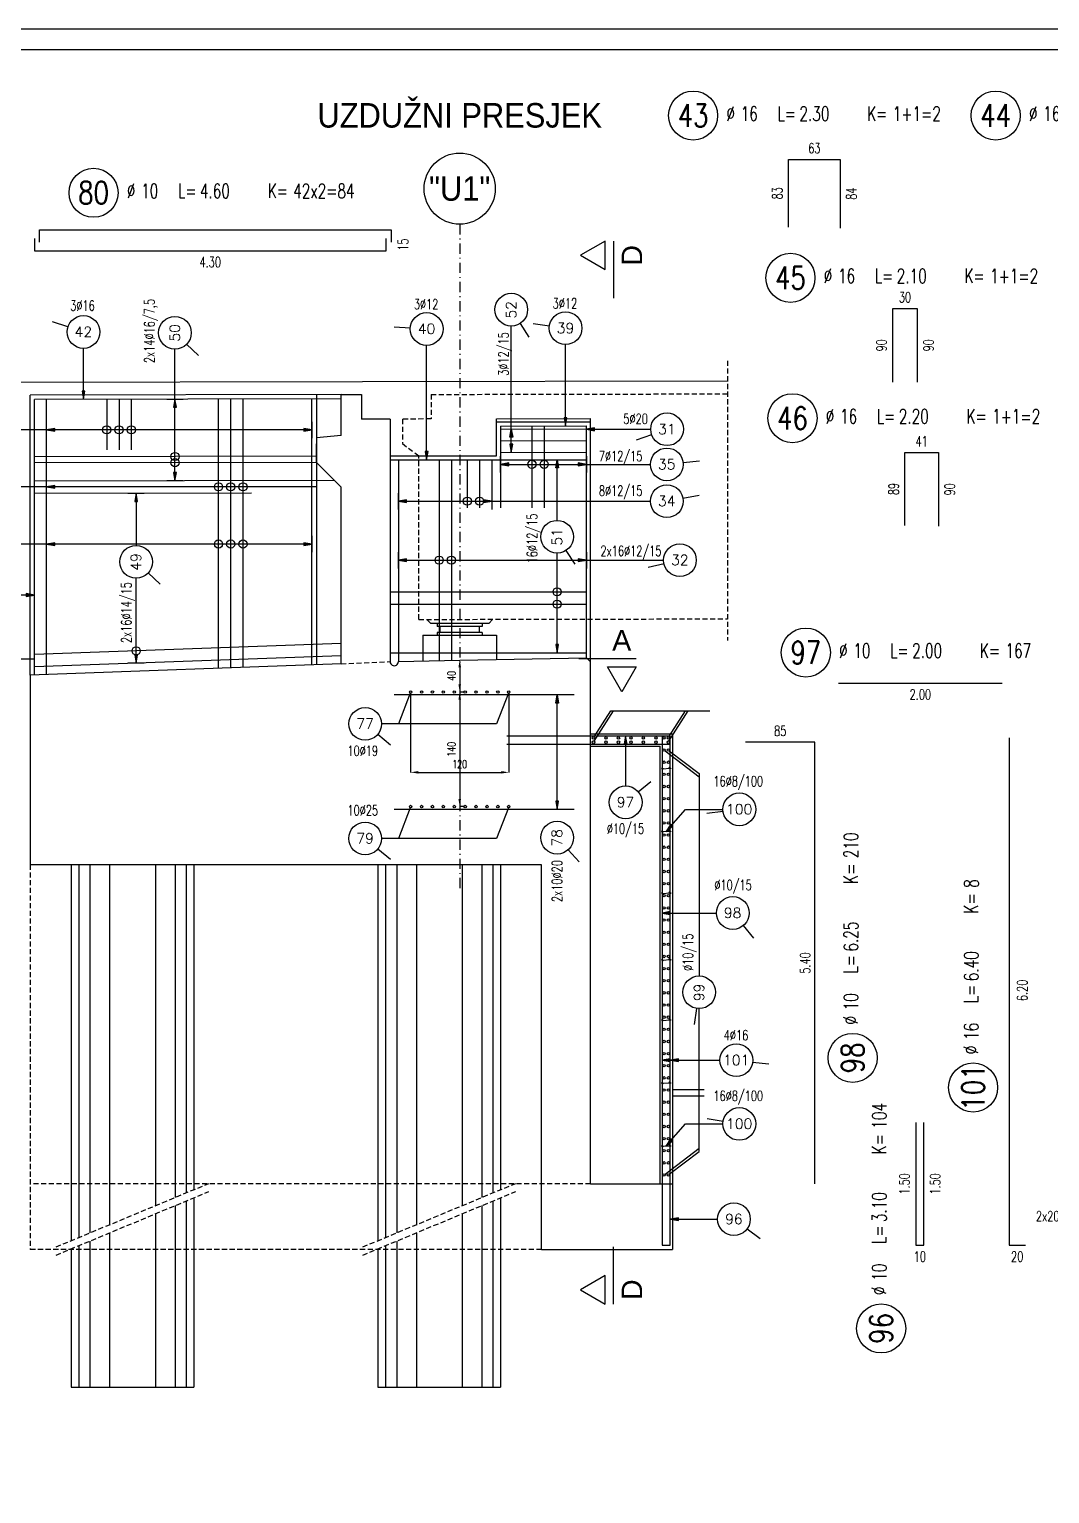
# Model space of a CAD drawing. Extents: x 0 to 12346, y 0 to 3567.
# Drawn here: x 4238 to 5485, y 1777 to 3567 of the extents above; entities that cross this region are included whole.
import ezdxf
from ezdxf.enums import TextEntityAlignment as Align

# ---------------------------------------------------------------- set-up
doc = ezdxf.new("R2010")
doc.units = 0
doc.header["$LTSCALE"] = 50
doc.header["$PDMODE"] = 34
doc.header["$PDSIZE"] = 5
for name, pattern in [('CENTER', [0.47, 0.25, -0.1, 0.02, -0.1]), ('HIDDEN', [9.525, 6.35, -3.175]), ('HIDDEN2', [0.1875, 0.125, -0.0625])]:
    doc.linetypes.add(name, pattern=pattern)
doc.layers.get('DEFPOINTS').update_dxf_attribs({"linetype": 'CONTINUOUS'})
for name, color, linetype in [('ARM', 1, 'CONTINUOUS'), ('ARM-I', 6, 'CONTINUOUS'), ('ARMATURA', 1, 'CONTINUOUS'), ('BETON', 7, 'CONTINUOUS'), ('BETON tan', 40, 'CONTINUOUS'), ('BETON TANKO', 40, 'CONTINUOUS'), ('CRTICA', 7, 'CONTINUOUS'), ('KOTE', 4, 'CONTINUOUS'), ('Ležajevi', 9, 'CONTINUOUS'), ('NEVIDLJIVO', 9, 'HIDDEN2'), ('OSI', 2, 'CENTER'), ('POM', 9, 'CONTINUOUS'), ('TANKO', 8, 'CONTINUOUS'), ('TEKST', 7, 'CONTINUOUS')]:
    doc.layers.add(name, color=color, linetype=linetype)
doc.styles.add('KOTE', font='romans.shx', dxfattribs={"width": 0.7})
doc.styles.add('NASLOV', font='ARIAL.TTF')
doc.styles.get("Standard").update_dxf_attribs({"font": 'romans.shx', "width": 0.9})
doc.dimstyles.new('M-50', dxfattribs={"dimscale": 50, "dimtxt": 0.2, "dimasz": 0.185, "dimexe": 0, "dimexo": 0, "dimgap": 0.1, "dimtad": 1, "dimdec": 0, "dimzin": 0, "dimdsep": 46, "dimtxsty": 'KOTE', "dimcen": 0.09, "dimclrd": 256, "dimclre": 256, "dimclrt": 2, "dimadec": 0, "dimazin": 0, "dimtfac": 1, "dimtdec": 0, "dimtix": 1, "dimtmove": 2, "dimatfit": 3, "dimfxl": 0, "dimtolj": 1, "dimtzin": 0, "dimarcsym": 0})

# ---------------------------------------------------------------- blocks, each defined once
blk = doc.blocks.new('POZ')
at = {"layer": 'ARM-I'}
blk.add_circle((0, 0), 0.6, dxfattribs=at)
at = {"layer": 'ARM', "width": 0.7}
for s, p in [('%%c', (0.814, -0.125)), ('L=', (2.064, -0.125)), ('K=', (4.256, -0.125))]:
    blk.add_text(s, height=0.35, dxfattribs=at).set_placement(p)
for tag, p in [('VA', (0.879, 0.435)), ('FI', (1.162, -0.13)), ('DUZ', (2.598, -0.13)), ('KOM', (4.881, -0.13))]:
    blk.add_attdef(tag, p, '', height=0.35, dxfattribs=at)
at = {"layer": 'ARM', "width": 0.7, "flags": 1}
for tag, p in [('TIP', (1.038, -0.896)), ('A', (1.162, -1.411)), ('B', (1.162, -1.918)), ('C', (1.162, -2.426)), ('D', (1.162, -2.934)), ('E', (1.162, -3.441)), ('F', (1.162, -3.949)), ('G', (1.162, -4.457)), ('H', (1.162, -4.964)), ('I', (1.162, -5.472)), ('J', (1.162, -5.98)), ('K', (1.162, -6.487)), ('L', (1.162, -6.995)), ('M', (1.162, -7.503)), ('N', (1.162, -8.011))]:
    blk.add_attdef(tag, p, '', height=0.35, dxfattribs=at)
at = {"layer": 'ARM-I', "width": 0.8}
blk.add_attdef('POZ', text='', height=0.55, dxfattribs=at).set_placement((0, 0), align=Align.MIDDLE)
blk = doc.blocks.new('S')
at = {"layer": 'KOTE', "color": 9}
blk.add_line((0, 1), (0, -1), dxfattribs=at)
blk.add_lwpolyline([(-1, 0.17), (-1, -0.17), (0, 0)], close=True, dxfattribs=at)
at = {"layer": 'KOTE', "color": 9, "linetype": 'ByBlock'}
blk.add_solid([(-1, 0.17), (-1, -0.17), (0, 0)], dxfattribs=at)
blk = doc.blocks.new('STR')
at = {"layer": 'KOTE', "color": 9}
blk.add_lwpolyline([(-1, 0.17), (-1, -0.17), (0, 0)], close=True, dxfattribs=at)
at = {"layer": 'KOTE', "color": 9, "linetype": 'ByBlock'}
blk.add_solid([(-1, 0.17), (-1, -0.17), (0, 0)], dxfattribs=at)
blk = doc.blocks.new('P')
at = {"layer": 'KOTE'}
blk.add_circle((0, 0), 0.4, dxfattribs=at)
blk.add_attdef('P', text='', height=0.25, dxfattribs=at).set_placement((-0.004, 0.004), align=Align.MIDDLE)
blk = doc.blocks.new('*D362')
at = {"layer": 'DEFPOINTS', "color": 0}
for p in [(4763.8, 2796.1), (4763.8, 2756.7), (4769, 2756.7)]:
    blk.add_point(p, dxfattribs=at)
at = {"layer": 'TANKO', "lineweight": -2}
for p, q in [((4763.8, 2796.1), (4763.8, 2796.1)), ((4763.8, 2786.9), (4763.8, 2766)), ((4769, 2756.7), (4763.8, 2756.7))]:
    blk.add_line(p, q, dxfattribs=at)
at = {"layer": 'TANKO'}
for points in [[(4762.3, 2786.9), (4765.4, 2786.9), (4763.8, 2796.1)], [(4762.3, 2766), (4765.4, 2766), (4763.8, 2756.7)]]:
    blk.add_solid(points, dxfattribs=at)
at = {"layer": 'TANKO', "color": 2, "insert": (4753.8, 2776.4), "char_height": 10, "attachment_point": 5, "rotation": 90, "style": 'KOTE'}
blk.add_mtext('\\A1;{\\fRomanS|b0|i0|c238|p2;40}', dxfattribs=at)
blk = doc.blocks.new('*D363')
at = {"layer": 'DEFPOINTS', "color": 0}
for p in [(4703.8, 2755.2), (4823.8, 2755.2), (4823.8, 2658.5)]:
    blk.add_point(p, dxfattribs=at)
at = {"layer": 'TANKO', "lineweight": -2}
for p, q in [((4703.8, 2755.2), (4703.8, 2658.5)), ((4823.8, 2755.2), (4823.8, 2658.5)), ((4713.1, 2658.5), (4814.6, 2658.5))]:
    blk.add_line(p, q, dxfattribs=at)
at = {"layer": 'TANKO'}
for points in [[(4713.1, 2660.1), (4713.1, 2657), (4703.8, 2658.5)], [(4814.6, 2660.1), (4814.6, 2657), (4823.8, 2658.5)]]:
    blk.add_solid(points, dxfattribs=at)
at = {"layer": 'TANKO', "color": 2, "insert": (4763.8, 2668.5), "char_height": 10, "attachment_point": 5, "style": 'KOTE'}
blk.add_mtext('\\A1;120', dxfattribs=at)
blk = doc.blocks.new('*D364')
at = {"layer": 'DEFPOINTS', "color": 0}
for p in [(4769, 2756.7), (4763.8, 2616.8), (4769, 2616.8)]:
    blk.add_point(p, dxfattribs=at)
at = {"layer": 'TANKO', "lineweight": -2}
for p, q in [((4769, 2756.7), (4763.8, 2756.7)), ((4763.8, 2747.5), (4763.8, 2626)), ((4769, 2616.8), (4763.8, 2616.8))]:
    blk.add_line(p, q, dxfattribs=at)
at = {"layer": 'TANKO'}
for points in [[(4762.3, 2747.5), (4765.4, 2747.5), (4763.8, 2756.7)], [(4762.3, 2626), (4765.4, 2626), (4763.8, 2616.8)]]:
    blk.add_solid(points, dxfattribs=at)
at = {"layer": 'TANKO', "color": 2, "insert": (4753.8, 2686.7), "char_height": 10, "attachment_point": 5, "rotation": 90, "style": 'KOTE'}
blk.add_mtext('\\A1;140', dxfattribs=at)
blk = doc.blocks.new('S-KUKA')
at = {"layer": 'ARM'}
blk.add_lwpolyline([(0.23, -0.13), (0.03, 0.02, 0.241992), (-0.02, 0.03), (-0.03, 0.03, 0.569422), (-0.04, -0.02), (-0.03, -0.02, 0.20742), (0.01, -0.04), (1.26, 0.04, -0.20742), (1.3, 0.02), (1.31, 0.01, -0.569422), (1.3, -0.03), (1.29, -0.03, -0.244051), (1.24, -0.02), (1.03, 0.13)], format="xyb", dxfattribs=at)

msp = doc.modelspace()

# ---------------------------------------------------------------- linework, layer by layer
at = {"layer": 'ARM'}
for p, q in [((4618.8, 3115.2), (4243.8, 3114.4)), ((4243.8, 2777.4), (4243.8, 3114.4)), ((4258.8, 2778), (4258.8, 3114.4)), ((4332.3, 3114.6), (4332.3, 3052.6)), ((4347.3, 3114.6), (4347.3, 3052.6)), ((4362.3, 3114.7), (4362.3, 3052.7)), ((4468.9, 2785.7), (4468.9, 3114.9)), ((4483.9, 2786.2), (4483.9, 3114.9)), ((4498.9, 2786.8), (4498.9, 3114.9)), ((4583.1, 2789.8), (4583.1, 3115.1)), ((4813.8, 3081.8), (4918.8, 3082)), ((4813.8, 3081.8), (4813.8, 2981.9)), ((4852.1, 3081.9), (4852.1, 2982)), ((4867.1, 3081.9), (4867.1, 2982)), ((4918.8, 2798.6), (4918.8, 3082)), ((4813.8, 3078), (4918.8, 3078.2)), ((4813.8, 3063.8), (4918.8, 3064)), ((4588.8, 3044.8), (4243.8, 3044.2)), ((4813.8, 3049.6), (4918.8, 3049.8)), ((4588.8, 3037.2), (4243.8, 3036.7)), ((4678.8, 3040.5), (4918.8, 3040.5)), ((4688.8, 3040.5), (4688.8, 2793.8)), ((4738.7, 3040.5), (4738.7, 2795)), ((4753.7, 3040.5), (4753.7, 2795.3)), ((4773.1, 3040.5), (4773.1, 2981.9)), ((4788.1, 3040.5), (4788.1, 2981.9)), ((4803.1, 3040.5), (4803.1, 2981.9)), ((4610.9, 3015.2), (4243.8, 3014.4)), ((4509.3, 2999.9), (4243.8, 2999.4)), ((4678.8, 2879.1), (4918.8, 2879.1)), ((4678.8, 2864.1), (4918.8, 2864.1)), ((4618.8, 2816.1), (4243.8, 2802.4)), ((4618.8, 2801.1), (4243.8, 2787.4)), ((4678.8, 2804.6), (4918.8, 2804.6)), ((4903.8, 2753.1), (4683.8, 2753.1)), ((4903.8, 2613.1), (4683.8, 2613.1))]:
    msp.add_line(p, q, dxfattribs=at)
for points in [[(4821.3, 2703), (5021.3, 2703)], [(4821.3, 2693), (5021.3, 2693)]]:
    msp.add_lwpolyline(points, dxfattribs=at)
at = {"layer": 'ARM-I'}
for points in [[(5165.9, 3324.7), (5165.9, 3407.7), (5228.9, 3407.7), (5228.9, 3323.7)], [(4250, 3306.4), (4250, 3321.4), (4680, 3321.4), (4680, 3306.4)], [(4243.8, 3311), (4243.8, 3296), (4673.8, 3296), (4673.8, 3311)], [(5293.2, 3135.4), (5293.2, 3225.4), (5323.2, 3225.4), (5323.2, 3135.4)], [(5308.1, 2960.3), (5308.1, 3049.3), (5349.1, 3049.3), (5349.1, 2959.3)], [(5227, 2767.4), (5427, 2767.4)], [(5198.2, 2155.5), (5198.2, 2695.5), (5113.2, 2695.5)], [(5435.4, 2700.5), (5435.4, 2080.5), (5455.4, 2080.5)], [(5321.3, 2230.5), (5321.3, 2080.5), (5331.3, 2080.5), (5331.3, 2230.5)]]:
    msp.add_lwpolyline(points, dxfattribs=at)
at = {"layer": 'ARMATURA'}
msp.add_lwpolyline([(5011.3, 2703), (5011.3, 2080.5), (5021.3, 2080.5), (5021.3, 2703)], dxfattribs=at)
at = {"layer": 'BETON'}
for p, q in [((4618.8, 3070.2), (4618.8, 3120.2)), ((4618.8, 3120.2), (4643.8, 3120.2)), ((4643.8, 3120.2), (4643.8, 3090.2)), ((4678.8, 3090.3), (4643.8, 3090.2)), ((4678.8, 3090.3), (4678.8, 2793.8)), ((4618.8, 3070.2), (4588.8, 3067.2)), ((4588.8, 3067.2), (4588.8, 3060.1)), ((4588.8, 3037.2), (4588.8, 3060.1)), ((4618.8, 3007.2), (4588.8, 3037.2)), ((4618.8, 2791.1), (4618.8, 3007.2)), ((4688.8, 2794), (4763.8, 2795.5)), ((4763.8, 2795.5), (4918.8, 2798.6)), ((4918.8, 2798.6), (4923.8, 2793.7)), ((4923.8, 2155.5), (4923.8, 2793.7)), ((4618.8, 2791.1), (4238.8, 2777.2)), ((4238.8, 2777.2), (4238.8, 2545.5)), ((4863.8, 2545.5), (4238.8, 2545.5)), ((4863.8, 2075.5), (4863.8, 2545.5)), ((5062.6, 2270.6), (5023.8, 2270.6)), ((4923.8, 2155.5), (5023.8, 2155.5)), ((5023.8, 2155.5), (5023.8, 2075.5)), ((4863.8, 2075.5), (5023.8, 2075.5))]:
    msp.add_line(p, q, dxfattribs=at)
for points in [[(0, 0), (10180.8, 0), (10180.8, 3566.7), (0, 3566.7)], [(125, 25), (10155.8, 25), (10155.8, 3541.7), (125, 3541.7)]]:
    msp.add_lwpolyline(points, close=True, dxfattribs=at)
msp.add_arc((4683.8, 2793.8), 5, 180, 2.2915, dxfattribs=at)
at = {"layer": 'BETON tan'}
msp.add_line((4238.8, 2777.2), (4238.8, 3119.4), dxfattribs=at)
at = {"layer": 'BETON TANKO'}
for p, q in [((4618.8, 3120.2), (4238.8, 3119.4)), ((4588.8, 3120.1), (4588.8, 2790)), ((4808.8, 3090.6), (4923.8, 3090.8)), ((4808.8, 3045.5), (4808.8, 3090.6)), ((4808.8, 3086.8), (4923.8, 3087)), ((4923.8, 3087), (4923.8, 3090.8)), ((4923.8, 2793.7), (4923.8, 3087)), ((4678.8, 3045.5), (4808.8, 3045.5)), ((4923.8, 2705.5), (5023.8, 2705.5)), ((5023.8, 2705.5), (5023.8, 2155.5)), ((4923.8, 2690.5), (5008.8, 2690.5)), ((5008.8, 2155.5), (5008.8, 2690.5)), ((4288.8, 2545.5), (4288.8, 2272.6)), ((4438.8, 2545.5), (4438.8, 2272.6)), ((4663.8, 2545.5), (4663.8, 2272.6)), ((4813.8, 2545.5), (4813.8, 2272.6)), ((4288.8, 2272.6), (4288.8, 2086.2)), ((4438.8, 2272.6), (4438.8, 2148.5)), ((4663.8, 2272.6), (4663.8, 2086.2)), ((4813.8, 2272.6), (4813.8, 2148.5)), ((5062.6, 2262.6), (5023.8, 2262.6)), ((4438.8, 2138.5), (4438.8, 1907.1)), ((4813.8, 2138.5), (4813.8, 1907.1)), ((4288.8, 2076.2), (4288.8, 1907.1)), ((4663.8, 2076.2), (4663.8, 1907.1)), ((4288.8, 1907.1), (4438.8, 1907.1)), ((4663.8, 1907.1), (4813.8, 1907.1))]:
    msp.add_line(p, q, dxfattribs=at)
at = {"layer": 'CRTICA'}
for p, q in [((4284.9, 3203), (4265.9, 3209.3)), ((4837.7, 3207.1), (4848.5, 3190.3)), ((4873.5, 3204), (4853.7, 3206.8)), ((4703.5, 3201.5), (4683.5, 3202.6)), ((4430, 3181.8), (4444.4, 3167.8)), ((4998.4, 3071.2), (4979.5, 3064.5)), ((5036.9, 3037), (5056.8, 3039.1)), ((5036.7, 2993.6), (5056.4, 2997.3)), ((4893.7, 2929.6), (4904.4, 2912.8)), ((4382.9, 2902.3), (4397.6, 2888.7)), ((5013.6, 2913.2), (4994.1, 2908.7)), ((4663.8, 2705), (4679.2, 2692.3)), ((4982.1, 2634.7), (4997.4, 2647.5)), ((5085.8, 2610.8), (5066, 2608.3)), ((4663.8, 2565.1), (4679.4, 2552.5)), ((4896.4, 2563.8), (4909.8, 2549)), ((5110.5, 2471.2), (5123.2, 2455.8)), ((5053.5, 2370), (5050.4, 2350.2)), ((5121.9, 2304.4), (5141.8, 2302.1)), ((5085.9, 2231.9), (5066.2, 2235.1)), ((5115.2, 2100.5), (5131.3, 2088.6))]:
    msp.add_line(p, q, dxfattribs=at)
at = {"layer": 'KOTE'}
for centre, radius in [((4332.3, 3077.1), 5), ((4347.3, 3077.1), 5), ((4362.3, 3077.1), 5), ((4415.7, 3044.5), 5), ((4415.7, 3037), 5), ((4852.1, 3034.9), 5), ((4867.1, 3034.9), 5), ((4468.9, 3007.4), 5), ((4483.9, 3007.4), 5), ((4498.9, 3007.4), 5), ((4773.1, 2989.9), 5), ((4788.1, 2989.9), 5), ((4468.9, 2937.5), 5), ((4483.9, 2937.5), 5), ((4498.9, 2937.5), 5), ((4738.7, 2917.8), 5), ((4753.7, 2917.8), 5), ((4882.9, 2879.1), 5), ((4882.9, 2864.1), 5), ((4368.2, 2807), 5), ((4703.8, 2756.7), 1.5), ((4717.2, 2756.7), 1.5), ((4730.5, 2756.7), 1.5), ((4743.8, 2756.7), 1.5), ((4757.2, 2756.7), 1.5), ((4770.5, 2756.7), 1.5), ((4783.8, 2756.7), 1.5), ((4797.2, 2756.7), 1.5), ((4810.5, 2756.7), 1.5), ((4823.8, 2756.7), 1.5), ((4927.4, 2700.6), 1.5), ((4927.4, 2695.4), 1.5), ((4942.7, 2700.6), 1.5), ((4942.7, 2695.4), 1.5), ((4957.9, 2700.6), 1.5), ((4957.9, 2695.4), 1.5), ((4973.2, 2700.6), 1.5), ((4973.2, 2695.4), 1.5), ((4988.4, 2700.6), 1.5), ((4988.4, 2695.4), 1.5), ((5003.7, 2700.6), 1.5), ((5003.7, 2695.4), 1.5), ((5013.7, 2700.6), 1.5), ((5013.7, 2685.7), 1.5), ((5018.9, 2700.6), 1.5), ((5018.9, 2695.4), 1.5), ((5018.9, 2685.7), 1.5), ((5013.7, 2670.9), 1.5), ((5018.9, 2670.9), 1.5), ((5013.7, 2656.1), 1.5), ((5018.9, 2656.1), 1.5), ((5013.7, 2641.2), 1.5), ((5018.9, 2641.2), 1.5), ((4703.8, 2616.7), 1.5), ((4717.2, 2616.7), 1.5), ((4730.5, 2616.7), 1.5), ((4743.8, 2616.7), 1.5), ((4757.2, 2616.7), 1.5), ((4770.5, 2616.7), 1.5), ((4783.8, 2616.7), 1.5), ((4797.2, 2616.7), 1.5), ((4810.5, 2616.7), 1.5), ((4823.8, 2616.7), 1.5), ((5013.7, 2626.4), 1.5), ((5018.9, 2626.4), 1.5), ((5013.7, 2611.5), 1.5), ((5013.7, 2596.7), 1.5), ((5018.9, 2611.5), 1.5), ((5018.9, 2596.7), 1.5), ((5013.7, 2581.9), 1.5), ((5018.9, 2581.9), 1.5), ((5013.7, 2567), 1.5), ((5018.9, 2567), 1.5), ((5013.7, 2552.2), 1.5), ((5018.9, 2552.2), 1.5), ((5013.7, 2537.3), 1.5), ((5013.7, 2522.5), 1.5), ((5018.9, 2537.3), 1.5), ((5018.9, 2522.5), 1.5), ((5013.7, 2507.7), 1.5), ((5018.9, 2507.7), 1.5), ((5013.7, 2492.8), 1.5), ((5018.9, 2492.8), 1.5), ((5013.7, 2478), 1.5), ((5018.9, 2478), 1.5), ((5013.7, 2463.1), 1.5), ((5018.9, 2463.1), 1.5), ((5013.7, 2448.3), 1.5), ((5013.7, 2433.5), 1.5), ((5018.9, 2448.3), 1.5), ((5018.9, 2433.5), 1.5), ((5013.7, 2418.6), 1.5), ((5018.9, 2418.6), 1.5), ((5013.7, 2403.8), 1.5), ((5018.9, 2403.8), 1.5), ((5013.7, 2389), 1.5), ((5018.9, 2389), 1.5), ((5013.7, 2374.1), 1.5), ((5018.9, 2374.1), 1.5), ((5013.7, 2359.3), 1.5), ((5013.7, 2344.4), 1.5), ((5018.9, 2359.3), 1.5), ((5018.9, 2344.4), 1.5), ((5013.7, 2329.6), 1.5), ((5018.9, 2329.6), 1.5), ((5013.7, 2314.8), 1.5), ((5018.9, 2314.8), 1.5), ((5013.7, 2299.9), 1.5), ((5018.9, 2299.9), 1.5), ((5013.7, 2285.1), 1.5), ((5018.9, 2285.1), 1.5), ((5013.7, 2270.2), 1.5), ((5013.7, 2255.4), 1.5), ((5018.9, 2270.2), 1.5), ((5018.9, 2255.4), 1.5), ((5013.7, 2240.6), 1.5), ((5018.9, 2240.6), 1.5), ((5013.7, 2225.7), 1.5), ((5018.9, 2225.7), 1.5), ((5013.7, 2210.9), 1.5), ((5018.9, 2210.9), 1.5), ((5013.7, 2196.1), 1.5), ((5018.9, 2196.1), 1.5), ((5013.7, 2181.2), 1.5), ((5013.7, 2166.4), 1.5), ((5018.9, 2181.2), 1.5), ((5018.9, 2166.4), 1.5)]:
    msp.add_circle(centre, radius, dxfattribs=at)
at = {"layer": 'Ležajevi'}
for p, q in [((4728.4, 2840.5), (4723.8, 2845.4)), ((4799.3, 2840.5), (4728.4, 2840.5)), ((4736.3, 2840.5), (4736.3, 2836.8)), ((4791.3, 2836.8), (4736.3, 2836.8)), ((4791.3, 2829.4), (4736.3, 2829.4)), ((4736.3, 2829.4), (4736.3, 2826)), ((4739.8, 2829.4), (4739.8, 2836.8)), ((4787.9, 2829.4), (4787.9, 2836.8)), ((4791.3, 2840.5), (4791.3, 2836.8)), ((4791.3, 2829.4), (4791.3, 2826)), ((4799.3, 2840.5), (4803.8, 2845.5)), ((4718.8, 2826), (4808.8, 2826)), ((4718.8, 2826), (4718.8, 2794.6)), ((4808.8, 2826), (4808.8, 2796.4))]:
    msp.add_line(p, q, dxfattribs=at)
at = {"layer": 'NEVIDLJIVO'}
for p, q in [((5091.1, 3161.4), (5091.1, 2819.6)), ((4728.8, 3120.4), (5091.1, 3121.1)), ((4728.8, 3120.4), (4728.8, 3090.4)), ((4728.8, 3090.4), (4693.8, 3090.3)), ((4693.8, 3090.3), (4693.8, 3060.3)), ((4693.8, 3060.3), (4713.8, 3045.3)), ((4713.8, 2845.4), (4713.8, 3045.3)), ((4713.8, 2845.4), (5091.1, 2846.1)), ((4618.8, 2791.1), (4678.8, 2793.8)), ((4238.8, 2545.5), (4238.8, 2075.5)), ((4923.8, 2155.5), (4238.8, 2155.5)), ((4270.4, 2078.5), (4457.3, 2156.2)), ((4645.4, 2078.5), (4832.3, 2156.2)), ((4270.4, 2068.5), (4457.3, 2146.2)), ((4645.4, 2068.5), (4832.3, 2146.2)), ((4863.8, 2075.5), (4238.8, 2075.5))]:
    msp.add_line(p, q, dxfattribs=at)
at = {"layer": 'OSI'}
msp.add_line((4763.8, 3328.4), (4763.8, 2515.5), dxfattribs=at)
at = {"layer": 'POM'}
for p, q in [((4191.3, 3135.4), (5091.1, 3137.2)), ((4298.2, 2545.5), (4298.2, 2090.1)), ((4311.8, 2545.5), (4311.8, 2095.7)), ((4335.8, 2545.5), (4335.8, 2105.7)), ((4391.9, 2545.5), (4391.9, 2129)), ((4415.9, 2545.5), (4415.9, 2139)), ((4429.5, 2545.5), (4429.5, 2144.6)), ((4673.2, 2545.5), (4673.2, 2090.1)), ((4686.8, 2545.5), (4686.8, 2095.7)), ((4710.8, 2545.5), (4710.8, 2105.7)), ((4766.9, 2545.5), (4766.9, 2129)), ((4790.9, 2545.5), (4790.9, 2139)), ((4804.5, 2545.5), (4804.5, 2144.6)), ((4429.5, 2134.6), (4429.5, 1907.1)), ((4804.5, 2134.6), (4804.5, 1907.1)), ((4391.9, 2119), (4391.9, 1907.1)), ((4415.9, 2129), (4415.9, 1907.1)), ((4766.9, 2119), (4766.9, 1907.1)), ((4790.9, 2129), (4790.9, 1907.1)), ((4335.8, 2095.7), (4335.8, 1907.1)), ((4710.8, 2095.7), (4710.8, 1907.1)), ((4298.2, 2080.1), (4298.2, 1907.1)), ((4311.8, 2085.7), (4311.8, 1907.1)), ((4673.2, 2080.1), (4673.2, 1907.1)), ((4686.8, 2085.7), (4686.8, 1907.1))]:
    msp.add_line(p, q, dxfattribs=at)
msp.add_circle((4763.8, 3371.9), 43.5, dxfattribs=at)
at = {"layer": 'TANKO'}
for p, q in [((4826.9, 3049.6), (4826.9, 3204)), ((4303.9, 3114.5), (4303.9, 3176.7)), ((4415.7, 3114.8), (4415.7, 3175.7)), ((4723.4, 3040.5), (4723.4, 3180.4)), ((4893.3, 3081.9), (4893.3, 3181.3)), ((4415.7, 3014.8), (4415.7, 3114.8)), ((4258.8, 3077.1), (4148.6, 3077.1)), ((4583.1, 3077.1), (4258.8, 3077.1)), ((4918.8, 3077.8), (4997.3, 3077.8)), ((4813.8, 3034.9), (4918.8, 3034.9)), ((4882.9, 2966.5), (4882.9, 3040.5)), ((4918.8, 3034.9), (4997.1, 3034.9)), ((4258.8, 3007.4), (4148.6, 3007.4)), ((4588.8, 3007.4), (4258.8, 3007.4)), ((4368.2, 2999.7), (4368.2, 2935.8)), ((4688.8, 2989.9), (4803.1, 2989.9)), ((4803.1, 2989.9), (4997.1, 2989.9)), ((4258.8, 2937.5), (4148.6, 2937.5)), ((4583.1, 2937.5), (4258.8, 2937.5)), ((4688.8, 2917.8), (4918.8, 2917.8)), ((4882.9, 2804.6), (4882.9, 2926.5)), ((4918.8, 2917.8), (5013.1, 2917.8)), ((4368.2, 2792), (4368.2, 2895.8)), ((4243.8, 2875.2), (4148.7, 2875.2)), ((4703.3, 2755.3), (4688.8, 2717.7)), ((4823.3, 2755.3), (4808.8, 2717.7)), ((4882.9, 2613.1), (4882.9, 2753.1)), ((4928.2, 2701.8), (4948.4, 2733.7)), ((4928.2, 2696.6), (4951.7, 2733.7)), ((4948.4, 2733.7), (5069.8, 2733.7)), ((5019.7, 2701.8), (5039.9, 2733.7)), ((5019.7, 2696.6), (5043.2, 2733.7)), ((4808.8, 2717.7), (4668.3, 2717.7)), ((4966.7, 2703), (4966.7, 2641.9)), ((5014.9, 2684.8), (5056.6, 2653)), ((5020.1, 2684.8), (5056.6, 2657)), ((5056.6, 2657), (5056.6, 2409.7)), ((4703.3, 2615.3), (4688.8, 2577.7)), ((4823.3, 2615.3), (4808.8, 2577.7)), ((5016.2, 2586.3), (5040, 2613.3)), ((5040, 2613.3), (5085.7, 2613.3)), ((4808.8, 2577.7), (4668.3, 2577.7)), ((5011.3, 2486.6), (5077.7, 2486.6)), ((5056.6, 2195.1), (5056.6, 2369.7)), ((5011.3, 2306.7), (5082, 2306.7)), ((5016.2, 2201.9), (5040, 2228.8)), ((5040, 2228.8), (5085.7, 2228.8)), ((5014.9, 2167.3), (5056.6, 2199.1)), ((5020.1, 2167.3), (5056.6, 2195.1)), ((5021.3, 2112.4), (5079.1, 2112.4))]:
    msp.add_line(p, q, dxfattribs=at)
at = {"layer": 'TEKST', "linetype": 'HIDDEN'}
for p, q in [((4951.8, 3307.9), (4951.8, 3237.9)), ((4173.6, 2797.4), (4243.6, 2797.4)), ((4979.4, 2797.4), (4909.4, 2797.4)), ((4951.8, 2008.7), (4951.8, 2078.7))]:
    msp.add_line(p, q, dxfattribs=at)
at = {"layer": 'TEKST'}
for points in [[(4941.8, 3272.9), (4941.8, 3307.9), (4911.5, 3290.4)], [(4944.4, 2787.4), (4979.4, 2787.4), (4961.9, 2757.1)], [(4941.8, 2008.7), (4941.8, 2043.7), (4911.5, 2026.2)]]:
    msp.add_lwpolyline(points, close=True, dxfattribs=at)

# ---------------------------------------------------------------- block references
at = {"layer": 'ARM-I', "xscale": 8.324910004842568, "yscale": 8.324910004842568, "zscale": 8.324910004842568}
for p in [(5011.1, 2663.3), (5011.1, 2586.4), (5011.1, 2510.9), (5011.1, 2429.4), (5011.1, 2355.7), (5011.1, 2278.8), (5011.1, 2201.9)]:
    msp.add_blockref('S-KUKA', p, dxfattribs=at)
at = {"layer": 'KOTE', "xscale": 50, "yscale": 50, "zscale": 50}
for p, values in [((5049.2, 3461.2), {'POZ': '43', 'FI': '16', 'DUZ': '2.30', 'KOM': '1+1=2'}), ((5419.1, 3461.2), {'POZ': '44', 'FI': '16', 'DUZ': '2.40', 'KOM': '1+1=2'}), ((4316.2, 3366.9), {'POZ': '80', 'FI': '10', 'DUZ': '4.60', 'KOM': '42x2=84'}), ((5168.2, 3262.9), {'POZ': '45', 'FI': '16', 'DUZ': '2.10', 'KOM': '1+1=2'}), ((5170.7, 3091.3), {'POZ': '46', 'FI': '16', 'DUZ': '2.20', 'KOM': '1+1=2'}), ((5187, 2804.9), {'POZ': '97', 'FI': '10', 'DUZ': '2.00', 'KOM': '167'})]:
    msp.add_blockref('POZ', p, dxfattribs=at).add_auto_attribs(values)
at = {"layer": 'KOTE'}
ref = msp.add_blockref('P', (4826.9, 3224), dxfattribs=dict(at, xscale=50, yscale=50, zscale=50, rotation=90))
ref.add_attrib('P', '52', dxfattribs={"height": 12.5, "rotation": 90}).set_placement((4826.7, 3223.8), align=Align.MIDDLE)
ref = msp.add_blockref('P', (4303.9, 3196.7), dxfattribs=dict(at, xscale=50, yscale=50, zscale=50))
ref.add_attrib('P', '42', dxfattribs={"height": 12.5}).set_placement((4303.7, 3196.9), align=Align.MIDDLE)
ref = msp.add_blockref('P', (4415.7, 3195.7), dxfattribs=dict(at, xscale=50, yscale=50, zscale=50, rotation=90))
ref.add_attrib('P', '50', dxfattribs={"height": 12.5, "rotation": 90}).set_placement((4415.5, 3195.6), align=Align.MIDDLE)
ref = msp.add_blockref('P', (4723.4, 3200.4), dxfattribs=dict(at, xscale=50, yscale=50, zscale=50))
ref.add_attrib('P', '40', dxfattribs={"height": 12.5}).set_placement((4723.3, 3200.6), align=Align.MIDDLE)
ref = msp.add_blockref('P', (4893.3, 3201.3), dxfattribs=dict(at, xscale=50, yscale=50, zscale=50))
ref.add_attrib('P', '39', dxfattribs={"height": 12.5}).set_placement((4893.1, 3201.5), align=Align.MIDDLE)
at = {"layer": 'KOTE', "yscale": 10, "zscale": 10}
for name, p, xscale, rotation in [('STR', (4303.9, 3114.5), 10, 270), ('S', (4415.7, 3114.8), 10, 90), ('S', (4258.8, 3077.1), 10, 180), ('STR', (4893.3, 3081.9), 10, 270), ('STR', (4918.8, 3077.8), 10, 180), ('STR', (4826.9, 3078), -10, 269.9999999998098), ('STR', (4723.4, 3040.5), 10, 270), ('S', (4813.8, 3034.9), 10, 180), ('STR', (4826.9, 3049.6), 10, 270), ('S', (4415.7, 3014.8), 10, 270), ('STR', (4882.9, 3040.5), -10, 269.9999999998098), ('S', (4258.8, 3007.4), 10, 180), ('S', (4368.2, 2999.7), 10, 90), ('S', (4688.8, 2989.9), 10, 180), ('S', (4258.8, 2937.5), 10, 180), ('S', (4688.8, 2917.8), 10, 180), ('STR', (4882.9, 2804.6), 10, 270), ('S', (4368.2, 2792), 10, 270), ('STR', (4882.9, 2753.1), -10, 269.9999999998098), ('STR', (4966.7, 2703), 10, 90), ('STR', (4882.9, 2613.1), 10, 270), ('STR', (5011.3, 2486.6), 10, 180), ('STR', (5011.3, 2306.7), 10, 180), ('STR', (5021.3, 2306.7), 10, 180), ('STR', (5021.3, 2112.4), 10, 180)]:
    msp.add_blockref(name, p, dxfattribs=dict(at, xscale=xscale, rotation=rotation))
at = {"layer": 'KOTE'}
ref = msp.add_blockref('P', (5017.3, 3077.8), dxfattribs=dict(at, xscale=50, yscale=50, zscale=50))
ref.add_attrib('P', '31', dxfattribs={"height": 12.5}).set_placement((5017.1, 3078), align=Align.MIDDLE)
at = {"layer": 'KOTE', "xscale": 10, "yscale": 10, "zscale": 10}
for name, p in [('S', (4583.1, 3077.1)), ('S', (4918.8, 3034.9)), ('S', (4803.1, 2989.9)), ('S', (4583.1, 2937.5)), ('S', (4918.8, 2917.8)), ('STR', (4243.8, 2875.2))]:
    msp.add_blockref(name, p, dxfattribs=at)
at = {"layer": 'KOTE'}
ref = msp.add_blockref('P', (5017.1, 3034.9), dxfattribs=dict(at, xscale=50, yscale=50, zscale=50))
ref.add_attrib('P', '35', dxfattribs={"height": 12.5}).set_placement((5016.9, 3035.1), align=Align.MIDDLE)
ref = msp.add_blockref('P', (5017.1, 2989.9), dxfattribs=dict(at, xscale=50, yscale=50, zscale=50))
ref.add_attrib('P', '34', dxfattribs={"height": 12.5}).set_placement((5016.9, 2990.1), align=Align.MIDDLE)
ref = msp.add_blockref('P', (4882.9, 2946.5), dxfattribs=dict(at, xscale=50, yscale=50, zscale=50, rotation=90))
ref.add_attrib('P', '51', dxfattribs={"height": 12.5, "rotation": 90}).set_placement((4882.7, 2946.3), align=Align.MIDDLE)
ref = msp.add_blockref('P', (4368.2, 2915.8), dxfattribs=dict(at, xscale=50, yscale=50, zscale=50, rotation=90))
ref.add_attrib('P', '49', dxfattribs={"height": 12.5, "rotation": 90}).set_placement((4368, 2915.6), align=Align.MIDDLE)
ref = msp.add_blockref('P', (5033.1, 2917.8), dxfattribs=dict(at, xscale=50, yscale=50, zscale=50))
ref.add_attrib('P', '32', dxfattribs={"height": 12.5}).set_placement((5032.9, 2918), align=Align.MIDDLE)
ref = msp.add_blockref('P', (4648.3, 2717.7), dxfattribs=dict(at, xscale=50, yscale=50, zscale=50))
ref.add_attrib('P', '77', dxfattribs={"height": 12.5}).set_placement((4648.1, 2717.9), align=Align.MIDDLE)
ref = msp.add_blockref('P', (4966.7, 2621.9), dxfattribs=dict(at, xscale=50, yscale=50, zscale=50))
ref.add_attrib('P', '97', dxfattribs={"height": 12.5}).set_placement((4966.5, 2622.1), align=Align.MIDDLE)
ref = msp.add_blockref('P', (5105.7, 2613.3), dxfattribs=dict(at, xscale=50, yscale=50, zscale=50))
ref.add_attrib('P', '100', dxfattribs={"height": 12.5}).set_placement((5105.5, 2613.5), align=Align.MIDDLE)
ref = msp.add_blockref('P', (4648.3, 2577.7), dxfattribs=dict(at, xscale=50, yscale=50, zscale=50))
ref.add_attrib('P', '79', dxfattribs={"height": 12.5}).set_placement((4648.1, 2577.9), align=Align.MIDDLE)
ref = msp.add_blockref('P', (4882.9, 2578.7), dxfattribs=dict(at, xscale=50, yscale=50, zscale=50, rotation=90))
ref.add_attrib('P', '78', dxfattribs={"height": 12.5, "rotation": 90}).set_placement((4882.7, 2578.5), align=Align.MIDDLE)
at = {"layer": 'KOTE', "xscale": 50, "yscale": 50, "zscale": 50, "rotation": 90}
for p, values in [((5244.3, 2309.5), {'POZ': '98', 'FI': '10', 'DUZ': '6.25', 'KOM': '210'}), ((5391.5, 2273.3), {'POZ': '101', 'FI': '16', 'DUZ': '6.40', 'KOM': '8'}), ((5279.1, 1978.9), {'POZ': '96', 'FI': '10', 'DUZ': '3.10', 'KOM': '104'})]:
    msp.add_blockref('POZ', p, dxfattribs=at).add_auto_attribs(values)
at = {"layer": 'KOTE'}
ref = msp.add_blockref('P', (5097.7, 2486.6), dxfattribs=dict(at, xscale=50, yscale=50, zscale=50))
ref.add_attrib('P', '98', dxfattribs={"height": 12.5}).set_placement((5097.5, 2486.8), align=Align.MIDDLE)
ref = msp.add_blockref('P', (5056.6, 2389.7), dxfattribs=dict(at, xscale=50, yscale=50, zscale=50, rotation=90))
ref.add_attrib('P', '99', dxfattribs={"height": 12.5, "rotation": 90}).set_placement((5056.4, 2389.6), align=Align.MIDDLE)
ref = msp.add_blockref('P', (5102, 2306.7), dxfattribs=dict(at, xscale=50, yscale=50, zscale=50))
ref.add_attrib('P', '101', dxfattribs={"height": 12.5}).set_placement((5101.9, 2306.9), align=Align.MIDDLE)
ref = msp.add_blockref('P', (5105.7, 2228.8), dxfattribs=dict(at, xscale=50, yscale=50, zscale=50))
ref.add_attrib('P', '100', dxfattribs={"height": 12.5}).set_placement((5105.5, 2229), align=Align.MIDDLE)
ref = msp.add_blockref('P', (5099.1, 2112.4), dxfattribs=dict(at, xscale=50, yscale=50, zscale=50))
ref.add_attrib('P', '96', dxfattribs={"height": 12.5}).set_placement((5099, 2112.6), align=Align.MIDDLE)
at = {"layer": 'TANKO', "xscale": 10, "yscale": 10, "zscale": 10, "rotation": 228.4966998170214}
for p in [(5016.2, 2586.3), (5016.2, 2201.9)]:
    msp.add_blockref('STR', p, dxfattribs=at)

# ---------------------------------------------------------------- texts
at = {"layer": 'KOTE', "style": 'KOTE', "width": 0.7}
for s, p in [('63', (5197.4, 3421.4)), ('4.30', (4458.8, 3282.2)), ('30', (5308.2, 3239.2)), ('3%%C16', (4302.7, 3228.9)), ('3%%C12', (4722.7, 3230.7)), ('3%%C12', (4892.5, 3231.6)), ('5%%C20', (4978.9, 3090.6)), ('41', (5328.6, 3063.1)), ('7%%C12/15', (4960.5, 3044.1)), ('8%%C12/15', (4960.6, 3001.8)), ('2.00', (5327, 2753.7)), ('85', (5155.7, 2709.2)), ('%%c10/15', (5098, 2519.8)), ('4%%c16', (5101.6, 2337.3)), ('2x20%%c10', (5494, 2116.1)), ('10', (5326.3, 2066.7)), ('20', (5445.4, 2066.7))]:
    msp.add_text(s, height=12.5, dxfattribs=at).set_placement(p, align=Align.MIDDLE)
for s, p in [('83', (5152.2, 3366.2)), ('84', (5242.7, 3365.7)), ('15', (4694.6, 3303.5)), ('3%%c12/15', (4818.2, 3169.7)), ('90', (5279.5, 3180.4)), ('90', (5337, 3180.4)), ('89', (5294.4, 3004.8)), ('90', (5362.9, 3004.3)), ('16%%c12/15', (4853.2, 2944.3)), ('2x16%%c14/15', (4357.1, 2853.7)), ('2x10%%c20', (4882.8, 2525.6)), ('5.40', (5186.2, 2425.5)), ('6.20', (5451.6, 2392)), ('1.50', (5307.6, 2155.5)), ('1.50', (5345.1, 2155.5))]:
    msp.add_text(s, height=12.5, rotation=90, dxfattribs=at).set_placement(p, align=Align.MIDDLE)
msp.add_text('2x14%%c16/7,5', height=12.5, rotation=90, dxfattribs=at).set_placement((4390.7, 3237), align=Align.RIGHT)
for s, p in [('2x16%%C12/15', (5010.5, 2922.9)), ('16%%c8/100', (5134.7, 2641.4)), ('%%c10/15', (4989.4, 2583.4)), ('16%%c8/100', (5134.7, 2256.9))]:
    msp.add_text(s, height=12.5, dxfattribs=at).set_placement(p, align=Align.RIGHT)
for s, p in [('10%%c19', (4626.5, 2678.6)), ('10%%c25', (4626.5, 2605.8))]:
    msp.add_text(s, height=12.5, dxfattribs=at).set_placement(p)
msp.add_text('%%c10/15', height=12.5, rotation=90, dxfattribs=at).set_placement((5049.1, 2415.7))
at = {"layer": 'TEKST', "style": 'NASLOV'}
for p in [(4974.3, 3290.4), (4974.3, 2026.2)]:
    msp.add_text('D', height=25, rotation=90, dxfattribs=at).set_placement(p, align=Align.MIDDLE)
msp.add_text('A', height=25, dxfattribs=at).set_placement((4961.9, 2819.9), align=Align.MIDDLE)
at = {"layer": 'TEKST', "char_height": 30, "attachment_point": 5}
for s, insert in [('{\\fArial|b0|i0|c238|p34;UZDUŽNI PRESJEK }', (4763.8, 3461.3)), ('{\\fArial|b0|i0|c238|p34;"U1"}', (4763.8, 3371.9))]:
    msp.add_mtext(s, dxfattribs=dict(at, insert=insert))

# ---------------------------------------------------------------- dimensions: what is measured, and where the dimension line sits
at = {"layer": 'TANKO'}
dim = msp.add_linear_dim(base=(4763.8, 2756.7), p1=(4763.8, 2796.1), p2=(4769, 2756.7), angle=90, text='{\\fRomanS|b0|i0|c238|p2;40}', dimstyle='M-50', dxfattribs=at)
dim.commit()
dim.dimension.update_dxf_attribs({"geometry": '*D362', "text_midpoint": (4753.8, 2776.4)})
dim = msp.add_linear_dim(base=(4763.8, 2616.8), p1=(4769, 2756.7), p2=(4769, 2616.8), angle=90, dimstyle='M-50', dxfattribs=at)
dim.commit()
dim.dimension.update_dxf_attribs({"geometry": '*D364', "text_midpoint": (4753.8, 2686.7)})
dim = msp.add_linear_dim(base=(4823.8, 2658.5), p1=(4703.8, 2755.2), p2=(4823.8, 2755.2), dimstyle='M-50', dxfattribs=at)
dim.commit()
dim.dimension.update_dxf_attribs({"geometry": '*D363', "text_midpoint": (4763.8, 2668.5)})

doc.saveas('drawing.dxf')
